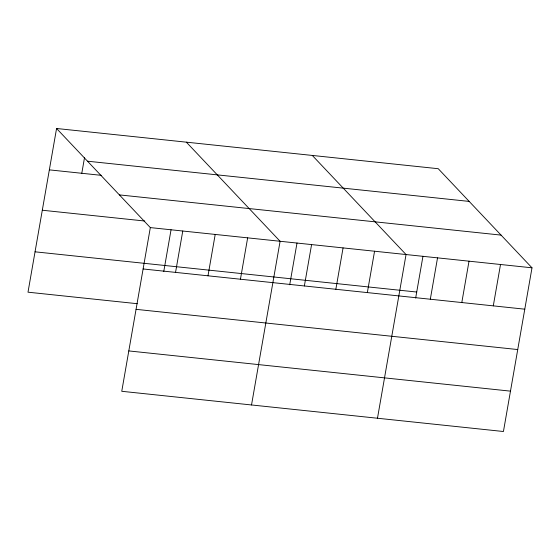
<?xml version="1.0" encoding="UTF-8"?>
<svg xmlns="http://www.w3.org/2000/svg" width="560" height="560" viewBox="0 0 560 560"><rect width="100%" height="100%" fill="white"/><g stroke="black" fill="none" stroke-linecap="round" stroke-linejoin="round"><path stroke-width="0.84" d="M56.567 128.492L150.325 227.598L121.758 391.293L503.433 431.508L532 267.813L438.242 168.707L56.567 128.492L28 292.187L137.277 303.702M81.795 173.278L84.497 157.766M163.765 271.502L171.059 229.726M175.546 272.384L182.77 231.014M207.991 275.807L215.208 234.437M240.436 279.223L247.653 237.853M251.524 404.964L280.098 241.269L186.34 142.163M289.716 284.774L297.01 242.998M304.367 285.957L311.584 244.587M335.853 289.275L343.07 247.905M367.339 292.593L374.563 251.223M377.475 418.236L406.049 254.541L312.291 155.435M415.667 298.046L422.961 256.263M430.318 299.229L437.535 257.859M461.804 302.547L469.021 261.177M493.29 305.865L500.514 264.495M87.507 161.196L469.182 201.411M49.35 169.862L101.43 175.35M119.385 194.894L501.06 235.109M42.301 210.231L144.753 221.025M150.325 227.598L532 267.813M35.042 251.818L416.717 292.033M143.108 268.968L524.783 309.183M136.059 309.337L517.734 349.552M128.8 350.924L510.475 391.139"/></g></svg>
